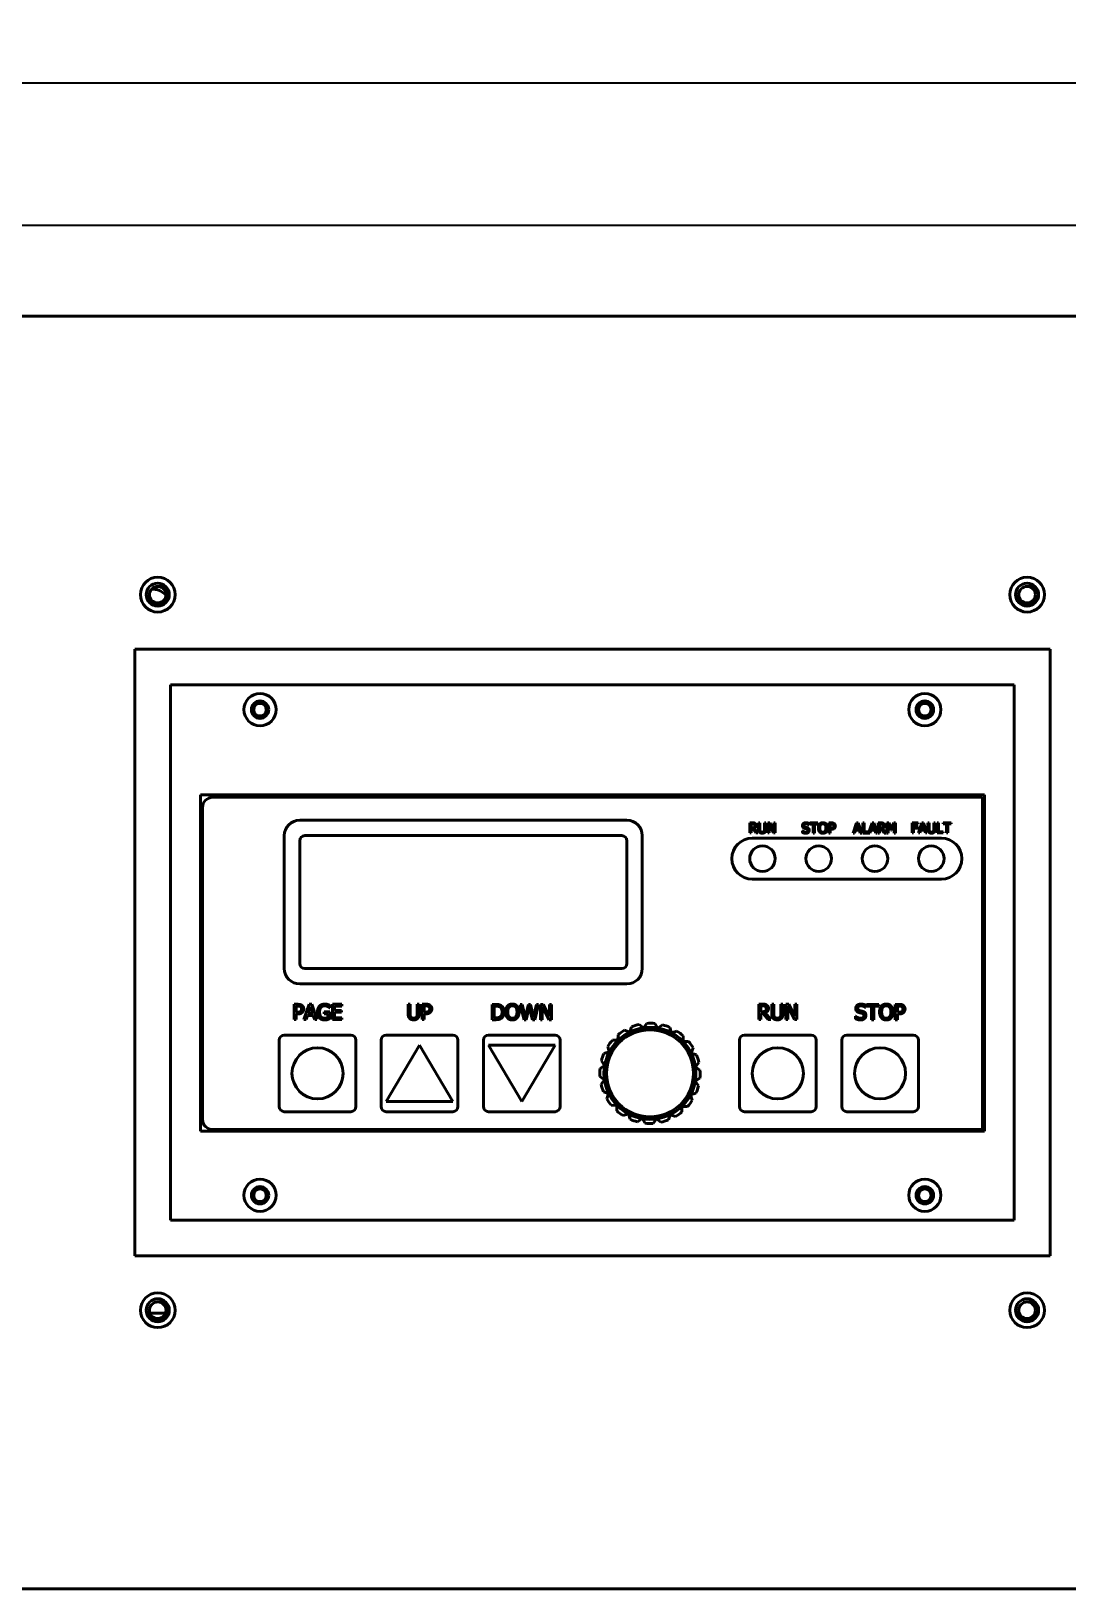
# Model space of a CAD drawing. Header units: millimetres. Extents: x 0 to 1682, y 0 to 1188.
# Drawn here: x 869.4 to 1071.9, y 548.8 to 853.5 of the extents above; entities that cross this region are included whole.
import ezdxf

# ---------------------------------------------------------------- set-up
doc = ezdxf.new("R2010")
doc.units = ezdxf.units.MM
doc.header["$LTSCALE"] = 2
for name, color, linetype, lineweight in [('가시적인 것(ISO)', 3, 'Continuous', 40), ('가시적인 좁은 것(ISO)', 3, 'Continuous', 35), ('치수(ISO)', 2, 'Continuous', 25)]:
    doc.layers.add(name, color=color, linetype=linetype, lineweight=lineweight)
doc.styles.add('치수 텍스트_PSTEK_POSCO', font='isocp.shx')
doc.dimstyles.new('치수_PSTEK_POSCO', dxfattribs={"dimscale": 2, "dimtxt": 3.5, "dimasz": 2.5, "dimexe": 2, "dimexo": 2.5, "dimgap": 1, "dimtad": 1, "dimrnd": 1e-08, "dimdsep": 46, "dimtxsty": '치수 텍스트_PSTEK_POSCO', "dimcen": 0.09, "dimdle": 10, "dimclrd": 7, "dimclre": 7, "dimclrt": 2, "dimadec": 1, "dimazin": 2, "dimtfac": 1, "dimtmove": 0, "dimatfit": 3, "dimfxl": 0, "dimtolj": 1, "dimlwd": -1, "dimlwe": -1, "dimarcsym": 0})

# ---------------------------------------------------------------- blocks, each defined once
blk = doc.blocks.new('*D22')
at = {"layer": 'Defpoints', "color": 0, "transparency": 16777216}
for p in [(549.12, 815.52), (1131.12, 775.02), (549.12, 771.02)]:
    blk.add_point(p, dxfattribs=at)
at = {"layer": '치수(ISO)', "color": 7, "transparency": 16777216}
for p, q in [((549.12, 776.02), (549.12, 819.52)), ((1131.12, 780.02), (1131.12, 819.52)), ((1126.12, 815.52), (554.12, 815.52))]:
    blk.add_line(p, q, dxfattribs=at)
for points in [[(554.12, 816.35), (554.12, 814.69), (549.12, 815.52)], [(1126.12, 816.35), (1126.12, 814.69), (1131.12, 815.52)]]:
    blk.add_solid(points, dxfattribs=at)
at = {"layer": '치수(ISO)', "color": 2, "transparency": 16777216, "insert": (833.61, 821.02), "char_height": 7, "attachment_point": 4, "style": '치수 텍스트_PSTEK_POSCO'}
blk.add_mtext('\\A1;582', dxfattribs=at)
blk = doc.blocks.new('*D23')
at = {"layer": 'Defpoints', "color": 0, "transparency": 16777216}
for p in [(1139.12, 843.42), (539.12, 793.27), (1139.12, 793.27)]:
    blk.add_point(p, dxfattribs=at)
at = {"layer": '치수(ISO)', "color": 7, "transparency": 16777216}
for p, q in [((539.12, 798.27), (539.12, 847.42)), ((1139.12, 798.27), (1139.12, 847.42)), ((544.12, 843.42), (1134.12, 843.42))]:
    blk.add_line(p, q, dxfattribs=at)
for points in [[(544.12, 844.25), (544.12, 842.59), (539.12, 843.42)], [(1134.12, 844.25), (1134.12, 842.59), (1139.12, 843.42)]]:
    blk.add_solid(points, dxfattribs=at)
at = {"layer": '치수(ISO)', "color": 2, "transparency": 16777216, "insert": (832.61, 848.92), "char_height": 7, "attachment_point": 4, "style": '치수 텍스트_PSTEK_POSCO'}
blk.add_mtext('\\A1;600', dxfattribs=at)

msp = doc.modelspace()

# ---------------------------------------------------------------- linework, layer by layer
at = {"layer": '가시적인 것(ISO)'}
for p, q in [((564.1219, 797.7729), (1104.1219, 797.7729)), ((889.6219, 732.6229), (1068.6219, 732.6229)), ((889.6219, 613.9229), (889.6219, 732.6229)), ((1068.6219, 732.6229), (1068.6219, 613.9229)), ((896.6219, 725.6229), (896.6219, 620.9229)), ((1061.6219, 725.6229), (896.6219, 725.6229)), ((1061.6219, 620.9229), (1061.6219, 725.6229)), ((902.4719, 638.3229), (902.4719, 704.1229)), ((902.4719, 704.1229), (1055.7719, 704.1229)), ((1055.7719, 704.1229), (1055.7719, 638.3229)), ((902.8719, 701.6229), (902.8719, 640.6229)), ((1055.3719, 703.6229), (904.8719, 703.6229)), ((1055.3719, 638.6229), (1055.3719, 703.6229)), ((985.8719, 699.1229), (921.8719, 699.1229)), ((1009.901, 696.644), (1009.901, 698.644)), ((1009.901, 698.644), (1010.4164, 698.644)), ((1010.431, 698.4138), (1010.1668, 698.4138)), ((1010.1668, 698.4138), (1010.1668, 697.6618)), ((1011.5834, 697.396), (1011.5834, 698.644)), ((1011.5834, 698.644), (1011.8492, 698.644)), ((1011.8492, 698.644), (1011.8492, 697.396)), ((1012.7649, 697.3895), (1012.7649, 698.644)), ((1012.7649, 698.644), (1013.0307, 698.644)), ((1013.0307, 698.644), (1013.0307, 697.396)), ((1013.4116, 696.644), (1013.4116, 698.644)), ((1013.4116, 698.644), (1013.7892, 698.644)), ((1014.5445, 696.644), (1013.6595, 698.3684)), ((1013.6595, 698.3684), (1013.6595, 696.644)), ((1013.7892, 698.644), (1014.5947, 697.0605)), ((1014.5947, 697.0605), (1014.5947, 698.644)), ((1014.5947, 698.644), (1014.8427, 698.644)), ((1014.8427, 698.644), (1014.8427, 696.644)), ((1021.4569, 698.2112), (1021.4375, 698.2112)), ((1021.4569, 698.5289), (1021.4569, 698.2112)), ((1021.6012, 698.3863), (1021.6012, 698.6229)), ((1021.6012, 698.6229), (1023.209, 698.6229)), ((1022.2722, 698.3863), (1021.6012, 698.3863)), ((1022.2722, 696.6229), (1022.2722, 698.3863)), ((1023.209, 698.3863), (1022.538, 698.3863)), ((1022.538, 698.3863), (1022.538, 696.6229)), ((1023.209, 698.6229), (1023.209, 698.3863)), ((1025.3581, 696.6229), (1025.3581, 698.6229)), ((1025.3581, 698.6229), (1025.8605, 698.6229)), ((1025.8443, 698.3927), (1025.6239, 698.3927)), ((1025.6239, 698.3927), (1025.6239, 697.5953)), ((1030.1117, 696.6229), (1030.786, 698.6229)), ((1030.9432, 698.3506), (1030.6352, 697.4089)), ((1030.786, 698.6229), (1031.1133, 698.6229)), ((1031.2527, 697.4089), (1030.9432, 698.3506)), ((1031.1133, 698.6229), (1031.7876, 696.6229)), ((1031.9772, 696.6229), (1031.9772, 698.6229)), ((1031.9772, 698.6229), (1032.243, 698.6229)), ((1032.243, 698.6229), (1032.243, 696.8595)), ((1033.136, 696.6421), (1033.8038, 698.6229)), ((1033.961, 698.3506), (1033.6531, 697.4089)), ((1033.8038, 698.6229), (1034.1312, 698.6229)), ((1034.2706, 697.4089), (1033.961, 698.3506)), ((1034.1312, 698.6229), (1034.8054, 696.6229)), ((1034.995, 696.6229), (1034.995, 698.6229)), ((1034.995, 698.6229), (1035.5104, 698.6229)), ((1035.525, 698.3927), (1035.2608, 698.3927)), ((1035.2608, 698.3927), (1035.2608, 697.6407)), ((1036.7017, 696.6229), (1036.7017, 698.6229)), ((1036.7017, 698.6229), (1037.0647, 698.6229)), ((1037.4667, 697.1739), (1036.9496, 698.3457)), ((1036.9496, 698.3457), (1036.9496, 696.6229)), ((1037.0647, 698.6229), (1037.5639, 697.5094)), ((1037.5639, 697.5094), (1038.0469, 698.6229)), ((1038.1506, 698.3457), (1037.6287, 697.1739)), ((1038.0469, 698.6229), (1038.4164, 698.6229)), ((1038.1506, 696.6229), (1038.1506, 698.3457)), ((1038.4164, 698.6229), (1038.4164, 696.6229)), ((1041.6425, 696.644), (1041.6425, 698.644)), ((1041.6425, 698.644), (1042.8386, 698.644)), ((1042.8386, 698.4073), (1041.9083, 698.4073)), ((1041.9083, 698.4073), (1041.9083, 697.8433)), ((1042.8386, 698.644), (1042.8386, 698.4073)), ((1042.8613, 696.644), (1043.5355, 698.644)), ((1043.6928, 698.3717), (1043.3848, 697.43)), ((1043.5355, 698.644), (1043.8629, 698.644)), ((1044.0023, 697.43), (1043.6928, 698.3717)), ((1043.8629, 698.644), (1044.5372, 696.644)), ((1044.7025, 697.396), (1044.7025, 698.644)), ((1044.7025, 698.644), (1044.9683, 698.644)), ((1044.9683, 698.644), (1044.9683, 697.396)), ((1045.884, 697.3895), (1045.884, 698.644)), ((1045.884, 698.644), (1046.1498, 698.644)), ((1046.1498, 698.644), (1046.1498, 697.396)), ((1046.5307, 696.644), (1046.5307, 698.644)), ((1046.5307, 698.644), (1046.7965, 698.644)), ((1046.7965, 698.644), (1046.7965, 696.8806)), ((1047.6944, 698.4073), (1047.6944, 698.644)), ((1047.6944, 698.644), (1049.3022, 698.644)), ((1048.3654, 698.4073), (1047.6944, 698.4073)), ((1048.3654, 696.644), (1048.3654, 698.4073)), ((1049.3022, 698.4073), (1048.6312, 698.4073)), ((1048.6312, 698.4073), (1048.6312, 696.644)), ((1049.3022, 698.644), (1049.3022, 698.4073)), ((918.8719, 696.1229), (918.8719, 670.1229)), ((921.8719, 671.1229), (921.8719, 695.1229)), ((922.8719, 696.1229), (984.8719, 696.1229)), ((985.8719, 695.1229), (985.8719, 671.1229)), ((988.8719, 670.1229), (988.8719, 696.1229)), ((1010.1668, 696.644), (1009.901, 696.644)), ((1010.1668, 697.6618), (1010.4002, 697.6618)), ((1010.4715, 697.4397), (1010.1668, 697.4397)), ((1010.1668, 697.4397), (1010.1668, 696.644)), ((1047.3719, 695.6229), (1010.3719, 695.6229)), ((1011.1036, 696.644), (1010.4715, 697.4397)), ((1010.7373, 697.5143), (1011.4488, 696.644)), ((1011.4488, 696.644), (1011.1036, 696.644)), ((1013.6595, 696.644), (1013.4116, 696.644)), ((1014.8427, 696.644), (1014.5445, 696.644)), ((1020.1749, 696.7428), (1020.1749, 697.0767)), ((1020.1749, 697.0767), (1020.1944, 697.0767)), ((1022.538, 696.6229), (1022.2722, 696.6229)), ((1025.6239, 696.6229), (1025.3581, 696.6229)), ((1025.6239, 697.5953), (1025.8054, 697.5953)), ((1025.8492, 697.3684), (1025.6239, 697.3684)), ((1025.6239, 697.3684), (1025.6239, 696.6229)), ((1030.3808, 696.6229), (1030.1117, 696.6229)), ((1030.5623, 697.182), (1030.3808, 696.6229)), ((1031.3257, 697.182), (1030.5623, 697.182)), ((1030.6352, 697.4089), (1031.2527, 697.4089)), ((1031.5072, 696.6229), (1031.3257, 697.182)), ((1031.7876, 696.6229), (1031.5072, 696.6229)), ((1033.3986, 696.6229), (1031.9772, 696.6229)), ((1032.243, 696.8595), (1033.136, 696.8595)), ((1033.136, 696.8595), (1033.136, 696.6421)), ((1033.5801, 697.182), (1033.3986, 696.6229)), ((1034.3435, 697.182), (1033.5801, 697.182)), ((1033.6531, 697.4089), (1034.2706, 697.4089)), ((1034.525, 696.6229), (1034.3435, 697.182)), ((1034.8054, 696.6229), (1034.525, 696.6229)), ((1035.2608, 696.6229), (1034.995, 696.6229)), ((1035.2608, 697.6407), (1035.4942, 697.6407)), ((1035.5655, 697.4187), (1035.2608, 697.4187)), ((1035.2608, 697.4187), (1035.2608, 696.6229)), ((1036.1976, 696.6229), (1035.5655, 697.4187)), ((1035.8313, 697.4932), (1036.5428, 696.6229)), ((1036.5428, 696.6229), (1036.1976, 696.6229)), ((1036.9496, 696.6229), (1036.7017, 696.6229)), ((1037.6287, 697.1739), (1037.4667, 697.1739)), ((1038.4164, 696.6229), (1038.1506, 696.6229)), ((1041.9083, 696.644), (1041.6425, 696.644)), ((1041.9083, 697.8433), (1042.7997, 697.8433)), ((1042.7997, 697.6067), (1041.9083, 697.6067)), ((1041.9083, 697.6067), (1041.9083, 696.644)), ((1042.7997, 697.8433), (1042.7997, 697.6067)), ((1043.1304, 696.644), (1042.8613, 696.644)), ((1043.3119, 697.2031), (1043.1304, 696.644)), ((1044.0753, 697.2031), (1043.3119, 697.2031)), ((1043.3848, 697.43), (1044.0023, 697.43)), ((1044.2568, 696.644), (1044.0753, 697.2031)), ((1044.5372, 696.644), (1044.2568, 696.644)), ((1047.6895, 696.644), (1046.5307, 696.644)), ((1046.7965, 696.8806), (1047.6895, 696.8806)), ((1047.6895, 696.8806), (1047.6895, 696.644)), ((1048.6312, 696.644), (1048.3654, 696.644)), ((1010.3719, 687.6229), (1047.3719, 687.6229)), ((984.8719, 670.1229), (922.8719, 670.1229)), ((921.8719, 667.1229), (985.8719, 667.1229)), ((920.7661, 660.1253), (920.7661, 663.1253)), ((920.7661, 663.1253), (921.5197, 663.1253)), ((921.4954, 662.7801), (921.1648, 662.7801)), ((921.1648, 662.7801), (921.1648, 661.584)), ((921.1648, 661.584), (921.4371, 661.584)), ((922.7183, 660.1253), (923.7296, 663.1253)), ((923.9655, 662.7169), (923.5035, 661.3044)), ((923.5035, 661.3044), (924.4298, 661.3044)), ((923.7296, 663.1253), (924.2207, 663.1253)), ((924.4298, 661.3044), (923.9655, 662.7169)), ((924.2207, 663.1253), (925.2321, 660.1253)), ((926.681, 661.285), (926.681, 661.635)), ((926.681, 661.635), (927.7702, 661.635)), ((927.758, 662.4397), (927.724, 662.4397)), ((927.758, 662.9211), (927.758, 662.4397)), ((927.7702, 661.635), (927.7702, 660.3247)), ((928.271, 660.1253), (928.271, 663.1253)), ((928.271, 663.1253), (930.1478, 663.1253)), ((930.1478, 662.7704), (928.6697, 662.7704)), ((928.6697, 662.7704), (928.6697, 661.9487)), ((928.6697, 661.9487), (930.0481, 661.9487)), ((930.0481, 661.5937), (928.6697, 661.5937)), ((928.6697, 661.5937), (928.6697, 660.4803)), ((930.0481, 661.9487), (930.0481, 661.5937)), ((930.1478, 663.1253), (930.1478, 662.7704)), ((943.0786, 661.2825), (943.0786, 663.1545)), ((943.0786, 663.1545), (943.4773, 663.1545)), ((943.4773, 663.1545), (943.4773, 661.2825)), ((944.8509, 661.2728), (944.8509, 663.1545)), ((944.8509, 663.1545), (945.2496, 663.1545)), ((945.2496, 663.1545), (945.2496, 661.2825)), ((945.8209, 660.1545), (945.8209, 663.1545)), ((945.8209, 663.1545), (946.5745, 663.1545)), ((946.5502, 662.8093), (946.2196, 662.8093)), ((946.2196, 662.8093), (946.2196, 661.6132)), ((946.2196, 661.6132), (946.4919, 661.6132)), ((959.5097, 660.1229), (959.5097, 663.1229)), ((959.5097, 663.1229), (960.1929, 663.1229)), ((960.2123, 662.7777), (959.9084, 662.7777)), ((959.9084, 662.7777), (959.9084, 660.4681)), ((965.7431, 660.1229), (964.9773, 663.1229)), ((964.9773, 663.1229), (965.3882, 663.1229)), ((965.3882, 663.1229), (965.9911, 660.6358)), ((965.9911, 660.6358), (966.5891, 663.1229)), ((966.7788, 662.6123), (966.1856, 660.1229)), ((966.5891, 663.1229), (966.9951, 663.1229)), ((967.389, 660.1229), (966.7788, 662.6123)), ((966.9951, 663.1229), (967.598, 660.6067)), ((967.598, 660.6067), (968.1985, 663.1229)), ((968.5899, 663.1229), (967.8363, 660.1229)), ((968.1985, 663.1229), (968.5899, 663.1229)), ((968.9473, 660.1229), (968.9473, 663.1229)), ((968.9473, 663.1229), (969.5138, 663.1229)), ((970.6467, 660.1229), (969.3193, 662.7096)), ((969.3193, 662.7096), (969.3193, 660.1229)), ((969.5138, 663.1229), (970.722, 660.7477)), ((970.722, 660.7477), (970.722, 663.1229)), ((970.722, 663.1229), (971.094, 663.1229)), ((971.094, 663.1229), (971.094, 660.1229)), ((1011.6656, 660.1545), (1011.6656, 663.1545)), ((1011.6656, 663.1545), (1012.4387, 663.1545)), ((1012.4606, 662.8093), (1012.0643, 662.8093)), ((1012.0643, 662.8093), (1012.0643, 661.6812)), ((1012.0643, 661.6812), (1012.4144, 661.6812)), ((1012.5214, 661.3482), (1012.0643, 661.3482)), ((1012.0643, 661.3482), (1012.0643, 660.1545)), ((1013.4695, 660.1545), (1012.5214, 661.3482)), ((1012.9201, 661.46), (1013.9873, 660.1545)), ((1014.1891, 661.2825), (1014.1891, 663.1545)), ((1014.1891, 663.1545), (1014.5878, 663.1545)), ((1014.5878, 663.1545), (1014.5878, 661.2825)), ((1015.9614, 661.2728), (1015.9614, 663.1545)), ((1015.9614, 663.1545), (1016.3601, 663.1545)), ((1016.3601, 663.1545), (1016.3601, 661.2825)), ((1016.9314, 660.1545), (1016.9314, 663.1545)), ((1016.9314, 663.1545), (1017.4979, 663.1545)), ((1018.6308, 660.1545), (1017.3034, 662.7412)), ((1017.3034, 662.7412), (1017.3034, 660.1545)), ((1017.4979, 663.1545), (1018.7061, 660.7793)), ((1018.7061, 660.7793), (1018.7061, 663.1545)), ((1018.7061, 663.1545), (1019.0781, 663.1545)), ((1019.0781, 663.1545), (1019.0781, 660.1545)), ((1032.4995, 662.5054), (1032.4703, 662.5054)), ((1032.4995, 662.9819), (1032.4995, 662.5054)), ((1032.7159, 662.7679), (1032.7159, 663.1229)), ((1032.7159, 663.1229), (1035.1275, 663.1229)), ((1033.7223, 662.7679), (1032.7159, 662.7679)), ((1033.7223, 660.1229), (1033.7223, 662.7679)), ((1035.1275, 662.7679), (1034.121, 662.7679)), ((1034.121, 662.7679), (1034.121, 660.1229)), ((1035.1275, 663.1229), (1035.1275, 662.7679)), ((1038.3512, 660.1229), (1038.3512, 663.1229)), ((1038.3512, 663.1229), (1039.1048, 663.1229)), ((1039.0805, 662.7777), (1038.7499, 662.7777)), ((1038.7499, 662.7777), (1038.7499, 661.5816)), ((1038.7499, 661.5816), (1039.0222, 661.5816)), ((921.1648, 660.1253), (920.7661, 660.1253)), ((921.5027, 661.2436), (921.1648, 661.2436)), ((921.1648, 661.2436), (921.1648, 660.1253)), ((923.1219, 660.1253), (922.7183, 660.1253)), ((923.3941, 660.964), (923.1219, 660.1253)), ((924.5392, 660.964), (923.3941, 660.964)), ((924.8115, 660.1253), (924.5392, 660.964)), ((925.2321, 660.1253), (924.8115, 660.1253)), ((927.3763, 661.285), (926.681, 661.285)), ((927.3763, 660.5094), (927.3763, 661.285)), ((930.1478, 660.1253), (928.271, 660.1253)), ((928.6697, 660.4803), (930.1478, 660.4803)), ((930.1478, 660.4803), (930.1478, 660.1253)), ((946.2196, 660.1545), (945.8209, 660.1545)), ((946.5575, 661.2728), (946.2196, 661.2728)), ((946.2196, 661.2728), (946.2196, 660.1545)), ((960.2002, 660.1229), (959.5097, 660.1229)), ((959.9084, 660.4681), (960.2123, 660.4681)), ((966.1856, 660.1229), (965.7431, 660.1229)), ((967.8363, 660.1229), (967.389, 660.1229)), ((969.3193, 660.1229), (968.9473, 660.1229)), ((971.094, 660.1229), (970.6467, 660.1229)), ((986.7723, 658.7379), (986.4189, 657.7083)), ((989.1109, 658.5341), (988.2409, 659.1884)), ((989.7652, 659.4041), (989.1109, 658.5341)), ((991.9263, 658.4876), (991.3011, 659.3787)), ((992.8174, 659.1128), (991.9263, 658.4876)), ((994.5896, 657.5734), (994.2703, 658.6141)), ((1012.0643, 660.1545), (1011.6656, 660.1545)), ((1013.9873, 660.1545), (1013.4695, 660.1545)), ((1017.3034, 660.1545), (1016.9314, 660.1545)), ((1019.0781, 660.1545), (1018.6308, 660.1545)), ((1030.5765, 660.3028), (1030.5765, 660.8036)), ((1030.5765, 660.8036), (1030.6056, 660.8036)), ((1034.121, 660.1229), (1033.7223, 660.1229)), ((1038.7499, 660.1229), (1038.3512, 660.1229)), ((1039.0878, 661.2412), (1038.7499, 661.2412)), ((1038.7499, 661.2412), (1038.7499, 660.1229)), ((917.8719, 656.1229), (917.8719, 643.1229)), ((931.8719, 657.1229), (918.8719, 657.1229)), ((932.8719, 643.1229), (932.8719, 656.1229)), ((937.8019, 656.1229), (937.8019, 643.1229)), ((951.8019, 657.1229), (938.8019, 657.1229)), ((952.8019, 643.1229), (952.8019, 656.1229)), ((957.8019, 656.1229), (957.8019, 643.1229)), ((971.8019, 657.1229), (958.8019, 657.1229)), ((972.8019, 643.1229), (972.8019, 656.1229)), ((984.1138, 656.091), (983.0254, 656.109)), ((984.1318, 657.1794), (984.1138, 656.091)), ((986.4189, 657.7083), (985.3893, 658.0617)), ((995.6303, 657.8926), (994.5896, 657.5734)), ((996.84, 655.8809), (996.858, 656.9693)), ((997.9284, 655.863), (996.84, 655.8809)), ((1007.8719, 656.1229), (1007.8719, 643.1229)), ((1021.8719, 657.1229), (1008.8719, 657.1229)), ((1022.8719, 643.1229), (1022.8719, 656.1229)), ((1027.8719, 656.1229), (1027.8719, 643.1229)), ((1041.8719, 657.1229), (1028.8719, 657.1229)), ((1042.8719, 643.1229), (1042.8719, 656.1229)), ((938.8019, 644.1229), (945.3019, 655.1229)), ((945.3019, 655.1229), (951.8019, 644.1229)), ((965.3019, 644.1229), (958.8019, 655.1229)), ((958.8019, 655.1229), (971.8019, 655.1229)), ((971.8019, 655.1229), (965.3019, 644.1229)), ((982.4213, 653.8406), (981.3806, 653.5214)), ((982.1021, 654.8813), (982.4213, 653.8406)), ((998.4573, 653.5759), (998.8107, 654.6055)), ((999.4868, 653.2224), (998.4573, 653.5759)), ((981.5071, 651.1773), (980.616, 650.5521)), ((980.8819, 652.0684), (981.5071, 651.1773)), ((999.2831, 650.8839), (999.9374, 651.7538)), ((1000.1531, 650.2296), (999.2831, 650.8839)), ((980.5907, 649.0162), (981.4606, 648.3619)), ((981.4606, 648.3619), (980.8063, 647.4919)), ((999.2366, 648.0684), (1000.1277, 648.6936)), ((999.8618, 647.1773), (999.2366, 648.0684)), ((951.8019, 644.1229), (938.8019, 644.1229)), ((981.2569, 646.0233), (982.2864, 645.6699)), ((982.2864, 645.6699), (981.933, 644.6403)), ((982.8153, 643.3828), (983.9037, 643.3648)), ((983.9037, 643.3648), (983.8857, 642.2764)), ((996.6119, 642.0663), (996.6299, 643.1547)), ((996.6299, 643.1547), (997.7183, 643.1368)), ((998.3224, 645.4052), (999.3631, 645.7244)), ((998.6416, 644.3645), (998.3224, 645.4052)), ((918.8719, 642.1229), (931.8719, 642.1229)), ((938.8019, 642.1229), (951.8019, 642.1229)), ((958.8019, 642.1229), (971.8019, 642.1229)), ((985.1134, 641.3531), (986.1541, 641.6724)), ((986.1541, 641.6724), (986.4734, 640.6317)), ((987.9263, 640.1329), (988.8174, 640.7581)), ((988.8174, 640.7581), (989.4426, 639.867)), ((990.9785, 639.8417), (991.6328, 640.7117)), ((991.6328, 640.7117), (992.5028, 640.0574)), ((993.9714, 640.5079), (994.3248, 641.5375)), ((994.3248, 641.5375), (995.3544, 641.184)), ((1008.8719, 642.1229), (1021.8719, 642.1229)), ((1028.8719, 642.1229), (1041.8719, 642.1229)), ((1055.7719, 638.3229), (902.4719, 638.3229)), ((904.8719, 638.6229), (1055.3719, 638.6229)), ((896.6219, 620.9229), (1061.6219, 620.9229)), ((1068.6219, 613.9229), (889.6219, 613.9229)), ((892.615, 602.6753), (895.6287, 602.6753)), ((1104.1219, 548.7729), (564.1219, 548.7729))]:
    msp.add_line(p, q, dxfattribs=at)
for centre, radius in [((894.1219, 743.2729), 3.4), ((1064.1219, 743.2729), 3.4), ((894.1219, 743.2729), 2.25), ((894.1219, 743.2729), 1.621), ((1064.1219, 743.2729), 2.25), ((1064.1219, 743.2729), 1.621), ((914.1219, 720.7729), 3.15), ((914.1219, 720.7729), 1.7), ((1044.1219, 720.7729), 3.15), ((1044.1219, 720.7729), 1.7), ((914.1219, 720.7729), 1.2295), ((1044.1219, 720.7729), 1.2295), ((1012.3719, 691.6229), 2.5), ((1023.3719, 691.6229), 2.5), ((1034.3719, 691.6229), 2.5), ((1045.3719, 691.6229), 2.5), ((990.3719, 649.6229), 9), ((990.3719, 649.6229), 8.5), ((925.3719, 649.6229), 5), ((1015.3719, 649.6229), 5), ((1035.3719, 649.6229), 5), ((914.1219, 625.7729), 3.15), ((1044.1219, 625.7729), 3.15), ((914.1219, 625.7729), 1.7), ((914.1219, 625.7729), 1.2295), ((1044.1219, 625.7729), 1.7), ((1044.1219, 625.7729), 1.2295), ((894.1219, 603.2729), 3.4), ((1064.1219, 603.2729), 3.4), ((894.1219, 603.2729), 2.25), ((894.1219, 603.2729), 1.621), ((1064.1219, 603.2729), 2.25), ((1064.1219, 603.2729), 1.621)]:
    msp.add_circle(centre, radius, dxfattribs=at)
for centre, radius, start, end in [((893.1168, 740.7729), 3.5556, 42.462432, 93.733368), ((893.1168, 748.2729), 3.5556, 274.738005, 287.994226), ((904.8719, 701.6229), 2, 90, 180), ((921.8719, 696.1229), 3, 90, 180), ((985.8719, 696.1229), 3, 0, 90), ((922.8719, 695.1229), 1, 90, 180), ((984.8719, 695.1229), 1, 0, 90), ((1010.3719, 691.6229), 4, 90, 270), ((1047.3719, 691.6229), 4, 270, 90), ((922.8719, 671.1229), 1, 180, 270), ((984.8719, 671.1229), 1, 270, 0), ((921.8719, 670.1229), 3, 180, 270), ((985.8719, 670.1229), 3, 270, 0), ((990.3719, 649.6229), 9.8, 102.559014, 111.549329), ((990.3719, 649.6229), 9.8, 84.559014, 93.549329), ((990.3719, 649.6229), 9.8, 66.559014, 75.549329), ((918.8719, 656.1229), 1, 90, 180), ((931.8719, 656.1229), 1, 0, 90), ((938.8019, 656.1229), 1, 90, 180), ((951.8019, 656.1229), 1, 0, 90), ((958.8019, 656.1229), 1, 90, 180), ((971.8019, 656.1229), 1, 0, 90), ((990.3719, 649.6229), 9.8, 138.559014, 147.549329), ((990.3719, 649.6229), 9.8, 120.559014, 129.549329), ((990.3719, 649.6229), 9.8, 48.559014, 57.549329), ((990.3719, 649.6229), 9.8, 30.559014, 39.549329), ((1008.8719, 656.1229), 1, 90, 180), ((1021.8719, 656.1229), 1, 0, 90), ((1028.8719, 656.1229), 1, 90, 180), ((1041.8719, 656.1229), 1, 0, 90), ((990.3719, 649.6229), 9.8, 156.559014, 165.549329), ((990.3719, 649.6229), 9.8, 12.559014, 21.549329), ((990.3719, 649.6229), 9.8, 174.559014, 183.549329), ((990.3719, 649.6229), 9.8, 354.559014, 3.549329), ((990.3719, 649.6229), 9.8, 192.559014, 201.549329), ((990.3719, 649.6229), 9.8, 336.559014, 345.549329), ((918.8719, 643.1229), 1, 180, 270), ((931.8719, 643.1229), 1, 270, 0), ((938.8019, 643.1229), 1, 180, 270), ((951.8019, 643.1229), 1, 270, 0), ((958.8019, 643.1229), 1, 180, 270), ((971.8019, 643.1229), 1, 270, 0), ((990.3719, 649.6229), 9.8, 210.559014, 219.549329), ((990.3719, 649.6229), 9.8, 318.559014, 327.549329), ((1008.8719, 643.1229), 1, 180, 270), ((1021.8719, 643.1229), 1, 270, 0), ((1028.8719, 643.1229), 1, 180, 270), ((1041.8719, 643.1229), 1, 270, 0), ((904.8719, 640.6229), 2, 180, 270), ((990.3719, 649.6229), 9.8, 228.559014, 237.549329), ((990.3719, 649.6229), 9.8, 246.559014, 255.549329), ((990.3719, 649.6229), 9.8, 282.559014, 291.549329), ((990.3719, 649.6229), 9.8, 300.559014, 309.549329), ((990.3719, 649.6229), 9.8, 264.559014, 273.549329)]:
    msp.add_arc(centre, radius, start, end, dxfattribs=at)
for points in [[(1010.4164, 698.644), (1010.5882, 698.644), (1010.82, 698.6067), (1010.9253, 698.5386)], [(1010.7487, 698.3457), (1010.6919, 698.383), (1010.5412, 698.4138), (1010.431, 698.4138)], [(1011.1522, 698.101), (1011.1522, 697.8822), (1010.9286, 697.5856), (1010.7373, 697.5143)], [(1010.8751, 698.0799), (1010.8751, 698.1675), (1010.8135, 698.302), (1010.7487, 698.3457)], [(1010.7616, 697.7655), (1010.82, 697.8206), (1010.8751, 697.9762), (1010.8751, 698.0799)], [(1010.9253, 698.5386), (1011.0307, 698.4705), (1011.1522, 698.2582), (1011.1522, 698.101)], [(1020.1895, 698.0864), (1020.1895, 698.3295), (1020.5688, 698.6585), (1020.8621, 698.6585)], [(1020.3192, 697.725), (1020.2576, 697.7914), (1020.1895, 697.9697), (1020.1895, 698.0864)], [(1020.88, 698.4284), (1020.6952, 698.4284), (1020.4667, 698.255), (1020.4667, 698.114)], [(1020.4667, 698.114), (1020.4667, 697.9875), (1020.6012, 697.8368), (1020.7276, 697.8028)], [(1020.8621, 698.6585), (1021.0307, 698.6585), (1021.3289, 698.5921), (1021.4569, 698.5289)], [(1021.4375, 698.2112), (1021.3419, 698.2987), (1021.0437, 698.4284), (1020.88, 698.4284)], [(1023.2981, 697.6229), (1023.2981, 697.8741), (1023.4229, 698.2566), (1023.538, 698.3944)], [(1023.538, 698.3944), (1023.6547, 698.5273), (1023.9804, 698.665), (1024.1814, 698.665)], [(1023.739, 698.2274), (1023.6595, 698.1253), (1023.5753, 697.8174), (1023.5753, 697.6229)], [(1024.183, 698.4349), (1024.0388, 698.4349), (1023.8216, 698.3344), (1023.739, 698.2274)], [(1024.1814, 698.665), (1024.3856, 698.665), (1024.713, 698.5224), (1024.8265, 698.3944)], [(1024.6255, 698.2274), (1024.5461, 698.3311), (1024.3224, 698.4349), (1024.183, 698.4349)], [(1024.7892, 697.6229), (1024.7892, 697.8206), (1024.7033, 698.1269), (1024.6255, 698.2274)], [(1024.8265, 698.3944), (1024.9399, 698.2615), (1025.0663, 697.8725), (1025.0663, 697.6229)], [(1026.2009, 698.3166), (1026.1377, 698.3587), (1025.9691, 698.3927), (1025.8443, 698.3927)], [(1025.8605, 698.6229), (1026.0388, 698.6229), (1026.2884, 698.5645), (1026.384, 698.4981)], [(1026.3451, 698.0119), (1026.3451, 698.1156), (1026.2738, 698.2679), (1026.2009, 698.3166)], [(1026.2317, 697.7153), (1026.2916, 697.7752), (1026.3451, 697.9162), (1026.3451, 698.0119)], [(1026.384, 698.4981), (1026.4958, 698.4219), (1026.6223, 698.1869), (1026.6223, 698.02)], [(1026.6223, 698.02), (1026.6223, 697.8903), (1026.5299, 697.6569), (1026.4472, 697.5759)], [(1035.5104, 698.6229), (1035.6822, 698.6229), (1035.914, 698.5856), (1036.0193, 698.5175)], [(1035.8427, 698.3247), (1035.786, 698.3619), (1035.6352, 698.3927), (1035.525, 698.3927)], [(1036.2462, 698.0799), (1036.2462, 697.8611), (1036.0226, 697.5645), (1035.8313, 697.4932)], [(1035.9691, 698.0589), (1035.9691, 698.1464), (1035.9075, 698.2809), (1035.8427, 698.3247)], [(1035.8556, 697.7444), (1035.914, 697.7995), (1035.9691, 697.9551), (1035.9691, 698.0589)], [(1036.0193, 698.5175), (1036.1247, 698.4495), (1036.2462, 698.2371), (1036.2462, 698.0799)], [(1010.4002, 697.6618), (1010.5153, 697.6618), (1010.6984, 697.7023), (1010.7616, 697.7655)], [(1011.7746, 696.7866), (1011.6693, 696.8903), (1011.5834, 697.182), (1011.5834, 697.396)], [(1012.3062, 696.6018), (1012.1296, 696.6018), (1011.867, 696.6942), (1011.7746, 696.7866)], [(1011.8492, 697.396), (1011.8492, 697.2566), (1011.8848, 697.0686), (1011.9351, 696.9924)], [(1011.9351, 696.9924), (1011.9885, 696.9114), (1012.1733, 696.8287), (1012.3062, 696.8287)], [(1012.3062, 696.8287), (1012.431, 696.8287), (1012.6255, 696.9114), (1012.679, 696.9924)], [(1012.8394, 696.7866), (1012.7438, 696.6926), (1012.491, 696.6018), (1012.3062, 696.6018)], [(1012.679, 696.9924), (1012.7292, 697.0686), (1012.7649, 697.255), (1012.7649, 697.3895)], [(1013.0307, 697.396), (1013.0307, 697.1869), (1012.9464, 696.8887), (1012.8394, 696.7866)], [(1020.8313, 696.5872), (1020.6142, 696.5872), (1020.3095, 696.678), (1020.1749, 696.7428)], [(1020.1944, 697.0767), (1020.3257, 696.9535), (1020.6579, 696.8174), (1020.8119, 696.8174)], [(1020.6498, 697.5483), (1020.5461, 697.5759), (1020.3824, 697.6585), (1020.3192, 697.725)], [(1021.0112, 697.4576), (1020.9189, 697.4835), (1020.7649, 697.5192), (1020.6498, 697.5483)], [(1020.7276, 697.8028), (1020.8119, 697.7801), (1021.0566, 697.7217), (1021.1377, 697.6974)], [(1020.8119, 696.8174), (1021.0323, 696.8174), (1021.2576, 697.0005), (1021.2576, 697.1512)], [(1021.3532, 696.7687), (1021.2576, 696.6812), (1021.0145, 696.5872), (1020.8313, 696.5872)], [(1021.2576, 697.1512), (1021.2576, 697.2712), (1021.1393, 697.4203), (1021.0112, 697.4576)], [(1021.1377, 697.6974), (1021.3435, 697.6342), (1021.5347, 697.3798), (1021.5347, 697.1934)], [(1021.5347, 697.1934), (1021.5347, 697.0751), (1021.4391, 696.8482), (1021.3532, 696.7687)], [(1023.5364, 696.853), (1023.4213, 696.9859), (1023.2981, 697.3765), (1023.2981, 697.6229)], [(1024.1814, 696.5807), (1023.9788, 696.5807), (1023.6547, 696.7185), (1023.5364, 696.853)], [(1023.5753, 697.6229), (1023.5753, 697.229), (1023.9059, 696.8109), (1024.183, 696.8109)], [(1024.8265, 696.853), (1024.7033, 696.7136), (1024.3775, 696.5807), (1024.1814, 696.5807)], [(1024.183, 696.8109), (1024.4602, 696.8109), (1024.7892, 697.229), (1024.7892, 697.6229)], [(1025.0663, 697.6229), (1025.0663, 697.3798), (1024.9432, 696.9859), (1024.8265, 696.853)], [(1025.8054, 697.5953), (1025.9675, 697.5953), (1026.1668, 697.6472), (1026.2317, 697.7153)], [(1026.4472, 697.5759), (1026.3435, 697.4738), (1026.0631, 697.3684), (1025.8492, 697.3684)], [(1035.4942, 697.6407), (1035.6093, 697.6407), (1035.7924, 697.6812), (1035.8556, 697.7444)], [(1044.8937, 696.7866), (1044.7884, 696.8903), (1044.7025, 697.182), (1044.7025, 697.396)], [(1045.4253, 696.6018), (1045.2487, 696.6018), (1044.9861, 696.6942), (1044.8937, 696.7866)], [(1044.9683, 697.396), (1044.9683, 697.2566), (1045.0039, 697.0686), (1045.0542, 696.9924)], [(1045.0542, 696.9924), (1045.1077, 696.9114), (1045.2924, 696.8287), (1045.4253, 696.8287)], [(1045.4253, 696.8287), (1045.5501, 696.8287), (1045.7446, 696.9114), (1045.7981, 696.9924)], [(1045.9586, 696.7866), (1045.8629, 696.6926), (1045.6101, 696.6018), (1045.4253, 696.6018)], [(1045.7981, 696.9924), (1045.8484, 697.0686), (1045.884, 697.255), (1045.884, 697.3895)], [(1046.1498, 697.396), (1046.1498, 697.1869), (1046.0655, 696.8887), (1045.9586, 696.7866)], [(921.4371, 661.584), (921.6802, 661.584), (921.9792, 661.6618), (922.0765, 661.7639)], [(922.0303, 662.6658), (921.9355, 662.729), (921.6826, 662.7801), (921.4954, 662.7801)], [(922.3998, 661.5548), (922.2442, 661.4016), (921.8236, 661.2436), (921.5027, 661.2436)], [(921.5197, 663.1253), (921.7872, 663.1253), (922.1616, 663.0378), (922.305, 662.9381)], [(922.2466, 662.2088), (922.2466, 662.3644), (922.1397, 662.5929), (922.0303, 662.6658)], [(922.0765, 661.7639), (922.1664, 661.8538), (922.2466, 662.0653), (922.2466, 662.2088)], [(922.305, 662.9381), (922.4727, 662.8239), (922.6624, 662.4713), (922.6624, 662.2209)], [(922.6624, 662.2209), (922.6624, 662.0264), (922.5238, 661.6764), (922.3998, 661.5548)], [(925.3463, 661.6277), (925.3463, 661.99), (925.5505, 662.5637), (925.7402, 662.7679)], [(925.7377, 660.4584), (925.5481, 660.6577), (925.3463, 661.2461), (925.3463, 661.6277)], [(925.7402, 662.7679), (925.9225, 662.9649), (926.4573, 663.1788), (926.7758, 663.1788)], [(926.7296, 662.8336), (926.2969, 662.8336), (925.762, 662.182), (925.762, 661.6399)], [(925.762, 661.6399), (925.762, 661.3384), (925.9031, 660.8863), (926.0368, 660.7307)], [(927.3447, 662.6926), (927.2231, 662.7534), (926.9095, 662.8336), (926.7296, 662.8336)], [(926.7758, 663.1788), (926.929, 663.1788), (927.2061, 663.135), (927.3325, 663.0961)], [(927.3325, 663.0961), (927.4347, 663.067), (927.6826, 662.96), (927.758, 662.9211)], [(927.724, 662.4397), (927.6486, 662.5054), (927.4906, 662.6245), (927.3447, 662.6926)], [(946.4919, 661.6132), (946.735, 661.6132), (947.034, 661.691), (947.1313, 661.7931)], [(947.0851, 662.695), (946.9903, 662.7582), (946.7374, 662.8093), (946.5502, 662.8093)], [(947.4546, 661.584), (947.299, 661.4308), (946.8784, 661.2728), (946.5575, 661.2728)], [(946.5745, 663.1545), (946.842, 663.1545), (947.2164, 663.067), (947.3598, 662.9673)], [(947.3014, 662.238), (947.3014, 662.3935), (947.1945, 662.6221), (947.0851, 662.695)], [(947.1313, 661.7931), (947.2212, 661.883), (947.3014, 662.0945), (947.3014, 662.238)], [(947.3598, 662.9673), (947.5275, 662.853), (947.7172, 662.5005), (947.7172, 662.2501)], [(947.7172, 662.2501), (947.7172, 662.0556), (947.5786, 661.7055), (947.4546, 661.584)], [(960.1929, 663.1229), (960.6159, 663.1229), (961.0972, 662.9965), (961.2674, 662.8846)], [(961.0049, 662.5978), (960.8444, 662.6926), (960.4822, 662.7777), (960.2123, 662.7777)], [(961.4595, 661.6253), (961.4595, 661.9705), (961.2309, 662.4592), (961.0049, 662.5978)], [(961.0413, 660.6675), (961.2504, 660.8085), (961.4595, 661.2752), (961.4595, 661.6253)], [(961.8752, 661.6205), (961.8752, 661.2096), (961.5421, 660.5483), (961.2625, 660.3636)], [(961.2674, 662.8846), (961.5567, 662.6926), (961.8752, 662.0581), (961.8752, 661.6205)], [(962.1378, 661.6229), (962.1378, 661.9997), (962.3249, 662.5734), (962.4976, 662.7801)], [(962.4951, 660.4681), (962.3225, 660.6675), (962.1378, 661.2534), (962.1378, 661.6229)], [(962.4976, 662.7801), (962.6726, 662.9794), (963.1613, 663.1861), (963.4627, 663.1861)], [(962.799, 662.5297), (962.6799, 662.3765), (962.5535, 661.9146), (962.5535, 661.6229)], [(962.5535, 661.6229), (962.5535, 661.0321), (963.0494, 660.4049), (963.4651, 660.4049)], [(963.4651, 662.8409), (963.2488, 662.8409), (962.923, 662.6901), (962.799, 662.5297)], [(963.4627, 663.1861), (963.769, 663.1861), (964.2601, 662.9722), (964.4303, 662.7801)], [(964.1288, 662.5297), (964.0097, 662.6853), (963.6742, 662.8409), (963.4651, 662.8409)], [(963.4651, 660.4049), (963.8809, 660.4049), (964.3744, 661.0321), (964.3744, 661.6229)], [(964.3744, 661.6229), (964.3744, 661.9195), (964.2455, 662.379), (964.1288, 662.5297)], [(964.4303, 662.7801), (964.6005, 662.5807), (964.7901, 661.9973), (964.7901, 661.6229)], [(964.7901, 661.6229), (964.7901, 661.2582), (964.6053, 660.6675), (964.4303, 660.4681)], [(1012.4144, 661.6812), (1012.587, 661.6812), (1012.8617, 661.742), (1012.9565, 661.8368)], [(1012.4387, 663.1545), (1012.6964, 663.1545), (1013.0441, 663.0986), (1013.2021, 662.9965)], [(1012.9371, 662.7072), (1012.852, 662.7631), (1012.6259, 662.8093), (1012.4606, 662.8093)], [(1013.5424, 662.3401), (1013.5424, 662.0119), (1013.2069, 661.567), (1012.9201, 661.46)], [(1013.1267, 662.3085), (1013.1267, 662.4397), (1013.0343, 662.6415), (1012.9371, 662.7072)], [(1012.9565, 661.8368), (1013.0441, 661.9195), (1013.1267, 662.1529), (1013.1267, 662.3085)], [(1013.2021, 662.9965), (1013.3601, 662.8944), (1013.5424, 662.5759), (1013.5424, 662.3401)], [(1030.5984, 662.3182), (1030.5984, 662.6828), (1031.1672, 663.1764), (1031.6073, 663.1764)], [(1030.7928, 661.776), (1030.7005, 661.8757), (1030.5984, 662.1431), (1030.5984, 662.3182)], [(1031.2888, 661.511), (1031.1332, 661.5524), (1030.8877, 661.6764), (1030.7928, 661.776)], [(1031.634, 662.8311), (1031.3569, 662.8311), (1031.0141, 662.571), (1031.0141, 662.3595)], [(1031.0141, 662.3595), (1031.0141, 662.1699), (1031.2159, 661.9438), (1031.4055, 661.8927)], [(1031.8309, 661.3749), (1031.6924, 661.4138), (1031.4614, 661.4673), (1031.2888, 661.511)], [(1031.4055, 661.8927), (1031.5319, 661.8587), (1031.899, 661.7712), (1032.0206, 661.7347)], [(1031.6073, 663.1764), (1031.8601, 663.1764), (1032.3074, 663.0767), (1032.4995, 662.9819)], [(1032.4703, 662.5054), (1032.3269, 662.6367), (1031.8796, 662.8311), (1031.634, 662.8311)], [(1032.2005, 660.9154), (1032.2005, 661.0953), (1032.023, 661.319), (1031.8309, 661.3749)], [(1032.0206, 661.7347), (1032.3293, 661.6399), (1032.6162, 661.2582), (1032.6162, 660.9786)], [(1035.2612, 661.6229), (1035.2612, 661.9997), (1035.4484, 662.5734), (1035.621, 662.7801)], [(1035.6186, 660.4681), (1035.446, 660.6675), (1035.2612, 661.2534), (1035.2612, 661.6229)], [(1035.621, 662.7801), (1035.7961, 662.9794), (1036.2847, 663.1861), (1036.5862, 663.1861)], [(1035.9225, 662.5297), (1035.8034, 662.3765), (1035.677, 661.9146), (1035.677, 661.6229)], [(1035.677, 661.6229), (1035.677, 661.0321), (1036.1729, 660.4049), (1036.5886, 660.4049)], [(1036.5886, 662.8409), (1036.3723, 662.8409), (1036.0465, 662.6901), (1035.9225, 662.5297)], [(1036.5862, 663.1861), (1036.8925, 663.1861), (1037.3836, 662.9722), (1037.5538, 662.7801)], [(1037.2523, 662.5297), (1037.1332, 662.6853), (1036.7977, 662.8409), (1036.5886, 662.8409)], [(1036.5886, 660.4049), (1037.0043, 660.4049), (1037.4979, 661.0321), (1037.4979, 661.6229)], [(1037.4979, 661.6229), (1037.4979, 661.9195), (1037.369, 662.379), (1037.2523, 662.5297)], [(1037.5538, 662.7801), (1037.724, 662.5807), (1037.9136, 661.9973), (1037.9136, 661.6229)], [(1037.9136, 661.6229), (1037.9136, 661.2582), (1037.7288, 660.6675), (1037.5538, 660.4681)], [(1039.0222, 661.5816), (1039.2653, 661.5816), (1039.5643, 661.6593), (1039.6616, 661.7615)], [(1039.6154, 662.6634), (1039.5206, 662.7266), (1039.2677, 662.7777), (1039.0805, 662.7777)], [(1039.9849, 661.5524), (1039.8293, 661.3992), (1039.4087, 661.2412), (1039.0878, 661.2412)], [(1039.1048, 663.1229), (1039.3723, 663.1229), (1039.7466, 663.0354), (1039.8901, 662.9357)], [(1039.8317, 662.2063), (1039.8317, 662.3619), (1039.7248, 662.5905), (1039.6154, 662.6634)], [(1039.6616, 661.7615), (1039.7515, 661.8514), (1039.8317, 662.0629), (1039.8317, 662.2063)], [(1039.8901, 662.9357), (1040.0578, 662.8214), (1040.2475, 662.4689), (1040.2475, 662.2185)], [(1040.2475, 662.2185), (1040.2475, 662.024), (1040.1089, 661.6739), (1039.9849, 661.5524)], [(926.7734, 660.067), (926.4549, 660.067), (925.9274, 660.2615), (925.7377, 660.4584)], [(926.0368, 660.7307), (926.1656, 660.5751), (926.5303, 660.4122), (926.7588, 660.4122)], [(926.7588, 660.4122), (926.9266, 660.4122), (927.262, 660.4608), (927.3763, 660.5094)], [(927.3277, 660.1545), (927.1794, 660.1107), (926.9411, 660.067), (926.7734, 660.067)], [(927.7702, 660.3247), (927.6948, 660.2906), (927.4371, 660.1861), (927.3277, 660.1545)], [(943.3655, 660.3684), (943.2074, 660.524), (943.0786, 660.9616), (943.0786, 661.2825)], [(944.1629, 660.0913), (943.8979, 660.0913), (943.504, 660.2299), (943.3655, 660.3684)], [(943.4773, 661.2825), (943.4773, 661.0734), (943.5308, 660.7914), (943.6061, 660.6772)], [(943.6061, 660.6772), (943.6864, 660.5556), (943.9635, 660.4316), (944.1629, 660.4316)], [(944.1629, 660.4316), (944.3501, 660.4316), (944.6418, 660.5556), (944.722, 660.6772)], [(944.9627, 660.3684), (944.8193, 660.2274), (944.44, 660.0913), (944.1629, 660.0913)], [(944.722, 660.6772), (944.7974, 660.7914), (944.8509, 661.071), (944.8509, 661.2728)], [(945.2496, 661.2825), (945.2496, 660.9689), (945.1232, 660.5216), (944.9627, 660.3684)], [(961.2625, 660.3636), (961.034, 660.2201), (960.5648, 660.1229), (960.2002, 660.1229)], [(960.2123, 660.4681), (960.4773, 660.4681), (960.8784, 660.5532), (961.0413, 660.6675)], [(963.4627, 660.0597), (963.1588, 660.0597), (962.6726, 660.2663), (962.4951, 660.4681)], [(964.4303, 660.4681), (964.2455, 660.259), (963.7569, 660.0597), (963.4627, 660.0597)], [(1014.476, 660.3684), (1014.318, 660.524), (1014.1891, 660.9616), (1014.1891, 661.2825)], [(1015.2734, 660.0913), (1015.0084, 660.0913), (1014.6146, 660.2299), (1014.476, 660.3684)], [(1014.5878, 661.2825), (1014.5878, 661.0734), (1014.6413, 660.7914), (1014.7167, 660.6772)], [(1014.7167, 660.6772), (1014.7969, 660.5556), (1015.074, 660.4316), (1015.2734, 660.4316)], [(1015.2734, 660.4316), (1015.4606, 660.4316), (1015.7523, 660.5556), (1015.8325, 660.6772)], [(1016.0732, 660.3684), (1015.9298, 660.2274), (1015.5505, 660.0913), (1015.2734, 660.0913)], [(1015.8325, 660.6772), (1015.9079, 660.7914), (1015.9614, 661.071), (1015.9614, 661.2728)], [(1016.3601, 661.2825), (1016.3601, 660.9689), (1016.2337, 660.5216), (1016.0732, 660.3684)], [(1031.5611, 660.0694), (1031.2353, 660.0694), (1030.7783, 660.2055), (1030.5765, 660.3028)], [(1030.6056, 660.8036), (1030.8026, 660.6188), (1031.3009, 660.4146), (1031.5319, 660.4146)], [(1031.5319, 660.4146), (1031.8625, 660.4146), (1032.2005, 660.6893), (1032.2005, 660.9154)], [(1032.3439, 660.3417), (1032.2005, 660.2104), (1031.8358, 660.0694), (1031.5611, 660.0694)], [(1032.6162, 660.9786), (1032.6162, 660.8012), (1032.4727, 660.4608), (1032.3439, 660.3417)], [(1036.5862, 660.0597), (1036.2823, 660.0597), (1035.7961, 660.2663), (1035.6186, 660.4681)], [(1037.5538, 660.4681), (1037.369, 660.259), (1036.8804, 660.0597), (1036.5862, 660.0597)]]:
    msp.add_open_spline(points, degree=2, dxfattribs=at)
at = {"layer": '가시적인 좁은 것(ISO)'}
for centre, radius in [((894.1219, 743.2729), 2), ((1064.1219, 743.2729), 2), ((914.1219, 720.7729), 1.5), ((1044.1219, 720.7729), 1.5), ((914.1219, 625.7729), 1.5), ((1044.1219, 625.7729), 1.5), ((894.1219, 603.2729), 2), ((1064.1219, 603.2729), 2)]:
    msp.add_arc(centre, radius, 170, 80, dxfattribs=at)

# ---------------------------------------------------------------- dimensions: what is measured, and where the dimension line sits
at = {"layer": '치수(ISO)', "color": 7}
dim = msp.add_linear_dim(base=(1139.1219, 843.4197), p1=(539.1219, 793.2729), p2=(1139.1219, 793.2729), dimstyle='치수_PSTEK_POSCO', override={"dimdec": 2, "dimtp": 0, "dimtm": 0, "dimtdec": 2, "dimtofl": 0, "dimatfit": 1}, dxfattribs=at)
dim.commit()
dim.dimension.update_dxf_attribs({"geometry": '*D23', "text_midpoint": (839.1219, 843.4197), "dimtype": 160})
dim = msp.add_linear_dim(base=(549.1219, 815.5202), p1=(1131.1219, 775.0229), p2=(549.1219, 771.0229), angle=180, dimstyle='치수_PSTEK_POSCO', override={"dimdec": 2, "dimtp": 0, "dimtm": 0, "dimtdec": 2, "dimtofl": 0, "dimatfit": 1}, dxfattribs=at)
dim.commit()
dim.dimension.update_dxf_attribs({"geometry": '*D22', "text_midpoint": (840.1219, 815.5202), "dimtype": 160})

doc.saveas('drawing.dxf')
